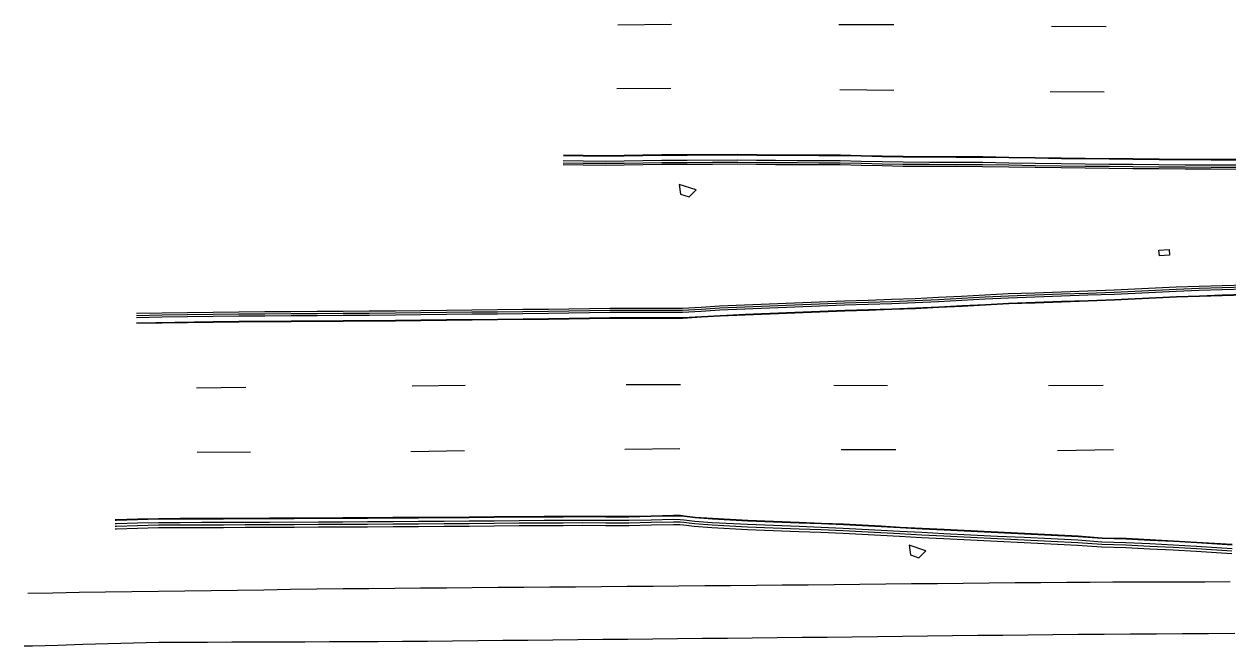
# Model space of a CAD drawing. Header units: feet. Extents: x 3174203 to 3175581, y 1715832 to 1717426.
# Drawn here: x 3174208.5 to 3174432.4, y 1716214 to 1716329.6 of the extents above; entities that cross this region are included whole.
import ezdxf

# ---------------------------------------------------------------- set-up
doc = ezdxf.new("R2010")
doc.units = ezdxf.units.FT
doc.header["$MEASUREMENT"] = 0
for name, color, linetype, lineweight in [('BACK_OF_CURB', 5, 'Continuous', 30), ('BOTTOM_OF_CURB', 3, 'Continuous', 30), ('DRAINAGE_PIT', 1, 'Continuous', 30), ('FOOT_PATH', 2, 'Continuous', 30), ('GUTTER', 30, 'Continuous', 30), ('PAINT_STRIPE', 4, 'Continuous', 30), ('SIGN_BOARD', 2, 'Continuous', 30), ('TOP_OF_CURB', 1, 'Continuous', 30)]:
    doc.layers.add(name, color=color, linetype=linetype, lineweight=lineweight)
doc.layers.add('PAVED_ROAD', color=140, linetype='Continuous', lineweight=30, true_color=0x38a9ff)

# ---------------------------------------------------------------- blocks, each defined once
blk = doc.blocks.new('SYM207')
at = {"layer": 'SIGN_BOARD', "ltscale": 2.809322}
blk.add_3dface([(-1.322683, 1.213682), (-1.067804, -0.602562), (0.487143, -1.125157), (1.787212, 0.168493)], dxfattribs=at)
blk = doc.blocks.new('SYM008')
at = {"layer": 'SIGN_BOARD', "ltscale": 2.809322, "xscale": 0.5, "yscale": 0.5, "zscale": 0.5}
blk.add_blockref('SYM207', (0, 0), dxfattribs=at)

msp = doc.modelspace()

# ---------------------------------------------------------------- linework, layer by layer
at = {"layer": 'BACK_OF_CURB'}
for points in [[(3174308.695458, 1716303.429665, 5248.647611), (3174312.430698, 1716303.381997, 5248.766426), (3174316.528398, 1716303.329704, 5248.897482), (3174320.046973, 1716303.380773, 5249.012164), (3174323.555234, 1716303.431693, 5249.122483), (3174327.059679, 1716303.482557, 5249.231925), (3174331.763648, 1716303.503343, 5249.373164), (3174336.471434, 1716303.524145, 5249.509791), (3174341.17352, 1716303.544923, 5249.642429), (3174344.663976, 1716303.507725, 5249.744), (3174348.162761, 1716303.470439, 5249.847586), (3174352.182633, 1716303.455526, 5249.966519), (3174356.199878, 1716303.440622, 5250.087762), (3174360.210125, 1716303.425745, 5250.21264), (3174364.088474, 1716303.339585, 5250.334121), (3174367.973817, 1716303.25327, 5250.459605), (3174371.865893, 1716303.166805, 5250.588937), (3174376.806353, 1716303.145041, 5250.750587), (3174381.740078, 1716303.123307, 5250.908027), (3174386.669712, 1716303.101591, 5251.064594), (3174391.539448, 1716303.027447, 5251.215098), (3174396.413275, 1716302.953241, 5251.361238), (3174401.288703, 1716302.879011, 5251.505), (3174405.72622, 1716302.830247, 5251.638203), (3174410.162134, 1716302.7815, 5251.776238), (3174414.599485, 1716302.732738, 5251.918199), (3174419.446738, 1716302.697876, 5252.070011), (3174424.292555, 1716302.663024, 5252.217739), (3174429.139299, 1716302.628165, 5252.362973), (3174433.955008, 1716302.60534, 5252.511507)], [(3174435.442436, 1716281.037645, 5249.166618), (3174431.165186, 1716280.898908, 5249.081841), (3174426.895933, 1716280.760431, 5248.999274), (3174422.620421, 1716280.621751, 5248.92105), (3174418.785928, 1716280.434222, 5248.854293), (3174414.95769, 1716280.246999, 5248.78595), (3174411.134862, 1716280.06004, 5248.713058), (3174406.215162, 1716279.889538, 5248.614708), (3174401.290049, 1716279.718848, 5248.515443), (3174396.364936, 1716279.548158, 5248.411784), (3174391.433118, 1716279.377236, 5248.306886), (3174387.099283, 1716279.150541, 5248.218283), (3174382.772148, 1716278.924196, 5248.133601), (3174378.445013, 1716278.697852, 5248.049611), (3174374.125237, 1716278.471892, 5247.969589), (3174369.756586, 1716278.328069, 5247.892703), (3174365.38057, 1716278.184003, 5247.818635), (3174361.001766, 1716278.039846, 5247.740685), (3174356.35854, 1716277.852929, 5247.657264), (3174351.718101, 1716277.666125, 5247.569812), (3174347.077662, 1716277.479321, 5247.483324), (3174342.437223, 1716277.292517, 5247.401516), (3174337.789137, 1716277.105405, 5247.323981), (3174334.327238, 1716276.896297, 5247.270028), (3174330.895918, 1716276.689035, 5247.217253), (3174326.408809, 1716276.689035, 5247.153239), (3174321.898719, 1716276.689035, 5247.084972), (3174317.383132, 1716276.689035, 5247.012523), (3174313.57632, 1716276.634077, 5246.950755), (3174309.775006, 1716276.579199, 5246.885033), (3174305.974847, 1716276.524337, 5246.815647), (3174301.233728, 1716276.470287, 5246.724505), (3174296.491453, 1716276.416224, 5246.631), (3174291.749179, 1716276.36216, 5246.537906), (3174287.006904, 1716276.308097, 5246.449484), (3174282.264629, 1716276.254033, 5246.366), (3174277.524158, 1716276.19999, 5246.284436), (3174272.67479, 1716276.167673, 5246.200053), (3174267.82362, 1716276.135344, 5246.113), (3174262.972449, 1716276.103014, 5246.027354), (3174258.121278, 1716276.070685, 5245.944894), (3174253.270107, 1716276.038355, 5245.86585), (3174248.415993, 1716276.006006, 5245.787388), (3174243.656926, 1716275.937502, 5245.713), (3174238.900801, 1716275.869039, 5245.636), (3174229.388553, 1716275.732115, 5245.484)], [(3174432.983172, 1716231.07806, 5248.230451), (3174426.379515, 1716231.499225, 5248.123662), (3174422.056845, 1716231.728911, 5248.052764), (3174417.730328, 1716231.958801, 5247.977197), (3174413.277335, 1716232.184145, 5247.896884), (3174408.796756, 1716232.293543, 5247.816145), (3174404.319931, 1716232.637414, 5247.733506), (3174399.351702, 1716232.881044, 5247.641254), (3174394.370305, 1716233.125319, 5247.54525), (3174389.388909, 1716233.369594, 5247.449909), (3174384.407513, 1716233.613869, 5247.356171), (3174379.424458, 1716233.858226, 5247.261883), (3174375.335878, 1716234.073015, 5247.181945), (3174371.248191, 1716234.287756, 5247.098244), (3174367.732645, 1716234.478126, 5247.023438), (3174364.217866, 1716234.668454, 5246.951158), (3174360.70967, 1716234.858426, 5246.879594), (3174356.623751, 1716235.023029, 5246.799965), (3174352.531821, 1716235.187874, 5246.718153), (3174347.740661, 1716235.375075, 5246.621448), (3174342.942916, 1716235.562533, 5246.521129), (3174336.352195, 1716235.903366, 5246.379766), (3174333.084084, 1716236.144434, 5246.307656), (3174331.073592, 1716236.399604, 5246.259653), (3174330.414837, 1716236.468253, 5246.245611), (3174329.235592, 1716236.477117, 5246.22134), (3174325.104551, 1716236.386144, 5246.146865), (3174320.947717, 1716236.294602, 5246.067961), (3174316.61584, 1716236.30581, 5245.987463), (3174312.298571, 1716236.31698, 5245.907246), (3174308.737911, 1716236.304649, 5245.844746), (3174305.176564, 1716236.292314, 5245.782922), (3174300.535063, 1716236.254841, 5245.707258), (3174295.891365, 1716236.21735, 5245.629054), (3174291.247667, 1716236.179858, 5245.550042), (3174286.603006, 1716236.142359, 5245.466566), (3174281.844289, 1716236.113556, 5245.3766), (3174277.086536, 1716236.084758, 5245.283), (3174272.328256, 1716236.055957, 5245.189), (3174267.781467, 1716236.03346, 5245.097871), (3174263.235206, 1716236.010965, 5245.009294), (3174258.688944, 1716235.988471, 5244.921507), (3174254.142682, 1716235.965976, 5244.837987), (3174249.595413, 1716235.943476, 5244.75822), (3174245.568238, 1716235.932063, 5244.686127), (3174241.542071, 1716235.920653, 5244.610798), (3174237.515903, 1716235.909242, 5244.530905), (3174233.50137, 1716235.897865, 5244.455942), (3174229.605879, 1716235.791685, 5244.385336), (3174225.698757, 1716235.685188, 5244.318875), (3174225.420665, 1716235.677608, 5244.314445)]]:
    msp.add_polyline3d(points, dxfattribs=at)
at = {"layer": 'BOTTOM_OF_CURB'}
for points in [[(3174308.721968, 1716304.185725, 5248.208148), (3174312.44035, 1716304.138272, 5248.3295), (3174316.527735, 1716304.08611, 5248.463689), (3174320.035996, 1716304.13703, 5248.5765), (3174323.544258, 1716304.18795, 5248.686937), (3174327.052519, 1716304.23887, 5248.792937), (3174331.760306, 1716304.259672, 5248.93), (3174341.175879, 1716304.301277, 5249.2), (3174344.672036, 1716304.264019, 5249.3), (3174348.168194, 1716304.226761, 5249.400838), (3174352.185439, 1716304.211857, 5249.520177), (3174356.202683, 1716304.196954, 5249.64013), (3174360.219928, 1716304.182051, 5249.763422), (3174364.105272, 1716304.095735, 5249.88575), (3174367.990616, 1716304.00942, 5250.011489), (3174371.875959, 1716303.923105, 5250.133833), (3174376.809685, 1716303.901371, 5250.285789), (3174381.74341, 1716303.879637, 5250.437153), (3174386.677136, 1716303.857903, 5250.589765), (3174391.550962, 1716303.783696, 5250.7445), (3174396.424789, 1716303.70949, 5250.90225), (3174401.298616, 1716303.635284, 5251.059962), (3174405.734531, 1716303.586538, 5251.1995), (3174410.170445, 1716303.537791, 5251.342688), (3174414.60636, 1716303.489045, 5251.482536), (3174419.452177, 1716303.454193, 5251.631211), (3174424.297994, 1716303.419341, 5251.775824), (3174429.143812, 1716303.384489, 5251.919693), (3174433.958593, 1716303.361668, 5252.059082)], [(3174435.459131, 1716280.276168, 5248.681), (3174431.189877, 1716280.137691, 5248.592), (3174426.920623, 1716279.999214, 5248.552), (3174422.65137, 1716279.860737, 5248.489), (3174418.823131, 1716279.673514, 5248.419521), (3174414.994893, 1716279.48629, 5248.348093), (3174411.166655, 1716279.299067, 5248.276515), (3174406.241542, 1716279.128377, 5248.182946), (3174401.316429, 1716278.957687, 5248.088843), (3174396.391316, 1716278.786997, 5247.991707), (3174391.466203, 1716278.616307, 5247.891194), (3174387.139068, 1716278.389963, 5247.805807), (3174382.811933, 1716278.163618, 5247.723), (3174378.484798, 1716277.937274, 5247.644927), (3174374.157662, 1716277.710929, 5247.56739), (3174369.781646, 1716277.566863, 5247.492094), (3174365.40563, 1716277.422798, 5247.420102), (3174361.029614, 1716277.278732, 5247.34969), (3174356.389175, 1716277.091928, 5247.270764), (3174351.748736, 1716276.905124, 5247.187543), (3174347.108296, 1716276.718319, 5247.10011), (3174342.467857, 1716276.531515, 5247.010498), (3174337.827418, 1716276.344711, 5246.921582), (3174334.373158, 1716276.136064, 5246.856468), (3174330.918899, 1716275.927417, 5246.796154), (3174326.408809, 1716275.927417, 5246.723), (3174321.898719, 1716275.927417, 5246.647034), (3174317.388629, 1716275.927417, 5246.567939), (3174313.587315, 1716275.872539, 5246.498125), (3174309.786, 1716275.81766, 5246.42675), (3174305.984685, 1716275.762782, 5246.355119), (3174301.24241, 1716275.708719, 5246.266218), (3174296.500135, 1716275.654655, 5246.180862), (3174291.757861, 1716275.600592, 5246.096151), (3174287.015586, 1716275.546528, 5246.015), (3174282.273311, 1716275.492465, 5245.9372), (3174277.531037, 1716275.438401, 5245.858771), (3174272.679866, 1716275.406072, 5245.775), (3174267.828695, 1716275.373743, 5245.686406), (3174262.977524, 1716275.341413, 5245.601125), (3174258.126354, 1716275.309084, 5245.514193), (3174253.275183, 1716275.276754, 5245.423076), (3174248.424012, 1716275.244425, 5245.331199), (3174243.667888, 1716275.175963, 5245.237), (3174238.911763, 1716275.1075, 5245.138), (3174234.155639, 1716275.039038, 5245.038), (3174229.399515, 1716274.970576, 5244.939)], [(3174433.028149, 1716232.030137, 5247.733182), (3174426.435129, 1716232.450624, 5247.647447), (3174422.107412, 1716232.680578, 5247.594), (3174417.779695, 1716232.910532, 5247.558), (3174413.313055, 1716233.136566, 5247.447), (3174408.844913, 1716233.245661, 5247.356226), (3174404.379775, 1716233.588634, 5247.267568), (3174399.398379, 1716233.832909, 5247.173148), (3174394.416983, 1716234.077185, 5247.075398), (3174389.435587, 1716234.32146, 5246.981565), (3174384.45419, 1716234.565735, 5246.888465), (3174379.472794, 1716234.81001, 5246.799533), (3174375.385875, 1716235.024711, 5246.730328), (3174371.298955, 1716235.239413, 5246.659156), (3174367.784176, 1716235.429741, 5246.593861), (3174364.269397, 1716235.620069, 5246.525732), (3174360.754618, 1716235.810397, 5246.461768), (3174356.662112, 1716235.975266, 5246.391194), (3174352.569606, 1716236.140134, 5246.323), (3174347.777868, 1716236.327357, 5246.202935), (3174342.986131, 1716236.514581, 5246.024), (3174336.411865, 1716236.854563, 5245.924), (3174333.179199, 1716237.093017, 5245.894066), (3174331.182991, 1716237.346374, 5245.87408), (3174330.467931, 1716237.42089, 5245.862382), (3174329.228681, 1716237.430205, 5245.840649), (3174325.083569, 1716237.338922, 5245.757328), (3174320.938458, 1716237.247639, 5245.677787), (3174316.618306, 1716237.258816, 5245.59925), (3174312.298154, 1716237.269994, 5245.525237), (3174308.73461, 1716237.257652, 5245.46125), (3174305.171067, 1716237.24531, 5245.399561), (3174300.527369, 1716237.207819, 5245.323171), (3174295.883671, 1716237.170328, 5245.24184), (3174291.239973, 1716237.132837, 5245.16), (3174286.596275, 1716237.095345, 5245.078732), (3174281.838521, 1716237.066548, 5244.99187), (3174277.080767, 1716237.03775, 5244.90225), (3174272.323014, 1716237.008953, 5244.812267), (3174267.776752, 1716236.986458, 5244.72875), (3174263.23049, 1716236.963963, 5244.647), (3174254.137967, 1716236.918974, 5244.482), (3174249.591705, 1716236.896479, 5244.398), (3174245.565537, 1716236.885068, 5244.31975), (3174241.53937, 1716236.873658, 5244.24175), (3174237.513202, 1716236.862248, 5244.16675), (3174233.487035, 1716236.850837, 5244.096474), (3174229.579913, 1716236.74434, 5244.03025), (3174225.672791, 1716236.637844, 5243.961849), (3174225.420665, 1716236.630971, 5243.957396)]]:
    msp.add_polyline3d(points, dxfattribs=at)
at = {"layer": 'DRAINAGE_PIT'}
msp.add_3dface([(3174419.524778, 1716286.447421, 5250.130236), (3174419.452648, 1716287.544253, 5250.19), (3174421.357132, 1716287.669496, 5250.252), (3174421.429262, 1716286.572665, 5250.028)], dxfattribs=at)
at = {"layer": 'FOOT_PATH'}
for points in [[(3174209.194935, 1716223.783322, 5244.290752), (3174213.851473, 1716223.849282, 5244.366005), (3174218.756935, 1716223.918769, 5244.448889), (3174223.662396, 1716223.988255, 5244.536287), (3174228.567858, 1716224.057742, 5244.625143), (3174233.473319, 1716224.127229, 5244.712658), (3174238.378781, 1716224.196715, 5244.799415), (3174243.284242, 1716224.266202, 5244.882016), (3174248.189704, 1716224.335688, 5244.965587), (3174253.095165, 1716224.405175, 5245.052641), (3174258.000627, 1716224.474662, 5245.142969), (3174262.906088, 1716224.544148, 5245.233887), (3174267.81155, 1716224.613635, 5245.32486), (3174272.613135, 1716224.652721, 5245.412945), (3174277.414719, 1716224.691807, 5245.500402), (3174282.216304, 1716224.730893, 5245.584471), (3174287.017889, 1716224.76998, 5245.665438), (3174291.819474, 1716224.809066, 5245.745547), (3174296.621059, 1716224.848152, 5245.82825), (3174301.422643, 1716224.887238, 5245.909), (3174306.224228, 1716224.926324, 5245.984984), (3174311.025813, 1716224.965411, 5246.064674), (3174315.827398, 1716225.004497, 5246.148179), (3174320.628983, 1716225.043583, 5246.23562), (3174325.430567, 1716225.082669, 5246.326903), (3174330.232152, 1716225.121755, 5246.418878), (3174335.033737, 1716225.160842, 5246.510937), (3174339.835322, 1716225.199928, 5246.602444), (3174344.636906, 1716225.239014, 5246.690962), (3174349.442729, 1716225.286993, 5246.778113), (3174354.248552, 1716225.334972, 5246.86875), (3174359.054374, 1716225.382951, 5246.96375), (3174363.860197, 1716225.430929, 5247.057063), (3174368.666019, 1716225.478908, 5247.1465), (3174373.471842, 1716225.526887, 5247.235688), (3174378.277664, 1716225.574866, 5247.32725), (3174383.083487, 1716225.622845, 5247.420203), (3174387.889309, 1716225.670824, 5247.514347), (3174392.695132, 1716225.718802, 5247.604789), (3174397.500954, 1716225.766781, 5247.69154), (3174402.306777, 1716225.81476, 5247.774632), (3174406.585464, 1716225.826962, 5247.845288), (3174410.864151, 1716225.839163, 5247.916492), (3174415.142838, 1716225.851365, 5247.99075), (3174419.421525, 1716225.863566, 5248.063), (3174423.700212, 1716225.875768, 5248.133429), (3174427.978899, 1716225.887969, 5248.206811), (3174432.699819, 1716225.952227, 5248.290703)], [(3174208.512836, 1716213.954355, 5244.270386), (3174210.057086, 1716213.996127, 5244.322), (3174214.754422, 1716214.123188, 5244.438), (3174219.451758, 1716214.250249, 5244.502), (3174224.149094, 1716214.37731, 5244.614609), (3174228.84643, 1716214.504371, 5244.729), (3174233.543766, 1716214.631433, 5244.84), (3174238.072915, 1716214.649797, 5244.891), (3174242.602063, 1716214.668161, 5244.959059), (3174247.131212, 1716214.686526, 5245.030566), (3174251.660361, 1716214.70489, 5245.107052), (3174256.18951, 1716214.723254, 5245.1865), (3174260.718658, 1716214.741618, 5245.2655), (3174265.247807, 1716214.759983, 5245.34375), (3174269.776956, 1716214.778347, 5245.425), (3174274.306105, 1716214.796711, 5245.509376), (3174278.835253, 1716214.815076, 5245.5975), (3174283.496018, 1716214.860455, 5245.687896), (3174288.156782, 1716214.905834, 5245.777726), (3174292.817546, 1716214.951213, 5245.864456), (3174297.47831, 1716214.996592, 5245.948125), (3174302.139075, 1716215.041971, 5246.033), (3174306.799839, 1716215.08735, 5246.11747), (3174311.460603, 1716215.132729, 5246.197766), (3174316.088371, 1716215.179053, 5246.281083), (3174320.716139, 1716215.225377, 5246.36725), (3174325.343907, 1716215.271702, 5246.458), (3174329.971675, 1716215.318026, 5246.550375), (3174334.599443, 1716215.364351, 5246.63825), (3174339.22721, 1716215.410675, 5246.722), (3174343.854978, 1716215.456999, 5246.805938), (3174348.482746, 1716215.503324, 5246.894634), (3174353.110514, 1716215.549648, 5246.9861), (3174357.774629, 1716215.603085, 5247.078819), (3174362.438744, 1716215.656521, 5247.167788), (3174367.102858, 1716215.709957, 5247.25313), (3174371.766973, 1716215.763394, 5247.337813), (3174376.431088, 1716215.81683, 5247.41875), (3174381.095203, 1716215.870266, 5247.501603), (3174385.759317, 1716215.923703, 5247.587904), (3174390.423432, 1716215.977139, 5247.674814), (3174395.087547, 1716216.030575, 5247.761897), (3174399.751662, 1716216.084012, 5247.845575), (3174404.415776, 1716216.137448, 5247.928614), (3174409.269322, 1716216.164392, 5248.01125), (3174414.122867, 1716216.191336, 5248.090219), (3174418.976412, 1716216.218279, 5248.173625), (3174423.829958, 1716216.245223, 5248.255259), (3174428.683503, 1716216.272167, 5248.336258), (3174433.537048, 1716216.299111, 5248.413778)]]:
    msp.add_polyline3d(points, dxfattribs=at)
at = {"layer": 'GUTTER'}
for points in [[(3174308.755283, 1716305.135842, 5248.10616), (3174312.439507, 1716305.088825, 5248.199), (3174316.526902, 1716305.036663, 5248.346), (3174320.032442, 1716305.087543, 5248.457962), (3174323.537982, 1716305.138424, 5248.567356), (3174327.043522, 1716305.189304, 5248.674615), (3174331.755296, 1716305.210124, 5248.819), (3174336.467069, 1716305.230944, 5248.962), (3174341.178843, 1716305.251764, 5249.103239), (3174344.676932, 1716305.214485, 5249.2105), (3174348.175021, 1716305.177207, 5249.317), (3174352.194096, 1716305.162296, 5249.4365), (3174356.213172, 1716305.147386, 5249.561), (3174360.232247, 1716305.132476, 5249.685), (3174364.117701, 1716305.046158, 5249.80725), (3174368.003155, 1716304.959841, 5249.926), (3174371.888609, 1716304.873523, 5250.048415), (3174376.821227, 1716304.851794, 5250.2035), (3174381.753846, 1716304.830065, 5250.35575), (3174386.686464, 1716304.808336, 5250.50858), (3174391.561334, 1716304.734113, 5250.656813), (3174396.436203, 1716304.659891, 5250.80075), (3174401.311073, 1716304.585669, 5250.949088), (3174405.745715, 1716304.536937, 5251.084605), (3174410.180358, 1716304.488204, 5251.223466), (3174414.615, 1716304.439472, 5251.365686), (3174419.459827, 1716304.404627, 5251.521), (3174424.304655, 1716304.369782, 5251.672), (3174429.149482, 1716304.334937, 5251.820718), (3174433.965948, 1716304.312108, 5251.97)], [(3174435.48101, 1716279.278252, 5248.607), (3174431.217982, 1716279.139977, 5248.518), (3174426.954955, 1716279.001702, 5248.454028), (3174422.691928, 1716278.863427, 5248.383584), (3174418.864059, 1716278.676222, 5248.31908), (3174415.036189, 1716278.489017, 5248.248023), (3174411.20832, 1716278.301811, 5248.175533), (3174406.28363, 1716278.131136, 5248.078241), (3174401.35894, 1716277.960461, 5247.9815), (3174396.43425, 1716277.789786, 5247.884175), (3174391.50956, 1716277.61911, 5247.7823), (3174387.182209, 1716277.392754, 5247.691347), (3174382.854858, 1716277.166399, 5247.605253), (3174378.527507, 1716276.940043, 5247.52375), (3174374.200156, 1716276.713687, 5247.444577), (3174369.82214, 1716276.569555, 5247.367568), (3174365.444124, 1716276.425424, 5247.291104), (3174361.066109, 1716276.281292, 5247.21761), (3174356.428404, 1716276.094598, 5247.14275), (3174351.790699, 1716275.907904, 5247.068072), (3174347.152995, 1716275.72121, 5246.990372), (3174342.51529, 1716275.534516, 5246.909336), (3174337.877586, 1716275.347822, 5246.827422), (3174334.413301, 1716275.138569, 5246.765), (3174330.949015, 1716274.929317, 5246.6984), (3174326.431288, 1716274.929317, 5246.608), (3174321.913561, 1716274.929317, 5246.521473), (3174317.395834, 1716274.929317, 5246.437893), (3174313.596415, 1716274.874466, 5246.3705), (3174309.796996, 1716274.819615, 5246.303875), (3174305.997578, 1716274.764764, 5246.241727), (3174301.254657, 1716274.710693, 5246.167562), (3174296.511736, 1716274.656622, 5246.089016), (3174291.768815, 1716274.602551, 5246.007), (3174287.025894, 1716274.54848, 5245.9235), (3174282.282972, 1716274.49441, 5245.83925), (3174277.540051, 1716274.440339, 5245.758), (3174272.68913, 1716274.408011, 5245.67525), (3174267.838208, 1716274.375683, 5245.589), (3174262.987286, 1716274.343356, 5245.50175), (3174258.136364, 1716274.311028, 5245.412), (3174253.285443, 1716274.2787, 5245.322), (3174248.434521, 1716274.246372, 5245.231553), (3174243.679361, 1716274.177924, 5245.144), (3174229.41388, 1716273.972579, 5244.877)], [(3174433.059183, 1716232.687066, 5247.639), (3174426.473502, 1716233.107085, 5247.574576), (3174422.14363, 1716233.337154, 5247.534), (3174417.813757, 1716233.567222, 5247.492), (3174413.337701, 1716233.793733, 5247.382), (3174408.878142, 1716233.902618, 5247.293238), (3174404.421066, 1716234.244972, 5247.207316), (3174399.438082, 1716234.489325, 5247.114), (3174394.455099, 1716234.733678, 5247.0165), (3174389.472115, 1716234.978031, 5246.920724), (3174384.489131, 1716235.222384, 5246.829133), (3174379.506147, 1716235.466737, 5246.741283), (3174375.420064, 1716235.681395, 5246.672902), (3174371.333982, 1716235.896052, 5246.601341), (3174367.817865, 1716236.086453, 5246.537), (3174364.301749, 1716236.276853, 5246.470375), (3174360.785632, 1716236.467254, 5246.4049), (3174356.690655, 1716236.632222, 5246.324957), (3174352.595677, 1716236.797189, 5246.243713), (3174347.805813, 1716236.98434, 5246.144), (3174343.015949, 1716237.17149, 5246.038), (3174336.453037, 1716237.510885, 5245.953), (3174333.244829, 1716237.747535, 5245.928433), (3174331.258476, 1716237.999641, 5245.911796), (3174330.504566, 1716238.078206, 5245.903291), (3174329.223912, 1716238.087832, 5245.88236), (3174325.077991, 1716237.996531, 5245.804), (3174320.932069, 1716237.90523, 5245.721), (3174316.614967, 1716237.9164, 5245.6375), (3174312.297866, 1716237.927569, 5245.558706), (3174308.73257, 1716237.915221, 5245.498089), (3174305.167274, 1716237.902874, 5245.440549), (3174300.523363, 1716237.865381, 5245.360056), (3174295.879452, 1716237.827888, 5245.279), (3174291.235541, 1716237.790395, 5245.19325), (3174286.59163, 1716237.752902, 5245.111248), (3174281.834219, 1716237.724106, 5245.025), (3174277.076808, 1716237.695311, 5244.9425), (3174272.319397, 1716237.666515, 5244.856854), (3174267.773347, 1716237.644021, 5244.77175), (3174263.227297, 1716237.621528, 5244.68775), (3174258.681247, 1716237.599034, 5244.608), (3174254.135196, 1716237.57654, 5244.52575), (3174249.589146, 1716237.554047, 5244.444), (3174245.561145, 1716237.542631, 5244.37125), (3174241.533145, 1716237.531215, 5244.297937), (3174237.505144, 1716237.5198, 5244.222), (3174233.477143, 1716237.508384, 5244.143), (3174229.568217, 1716237.401838, 5244.06725), (3174225.659291, 1716237.295292, 5243.9895), (3174225.420665, 1716237.288788, 5243.984579)]]:
    msp.add_polyline3d(points, dxfattribs=at)
at = {"layer": 'PAINT_STRIPE', "extrusion": (-0.0311996204435409, -0.0003707167817262, 0.9995131045930548), "elevation": -94428.415847, "flags": 128}
msp.add_lwpolyline([(-1678493.399993, 3193095.310079), (-1678493.399993, 3193105.309495)], dxfattribs=at)
at = {"layer": 'PAINT_STRIPE', "extrusion": (-0.0307755491761911, 3.96750537045e-05, 0.9995263198129372), "elevation": -92377.829157, "flags": 128}
msp.add_lwpolyline([(-1720420.376293, 3170803.64548), (-1720420.376293, 3170813.848377)], dxfattribs=at)
at = {"layer": 'PAINT_STRIPE', "extrusion": (-0.0303993728058762, 0.0002553909196263, 0.999537799639657), "elevation": -90813.423331, "flags": 128}
msp.add_lwpolyline([(-1742936.396323, 3158567.859761), (-1742936.396323, 3158578.024086)], dxfattribs=at)
at = {"layer": 'PAINT_STRIPE', "extrusion": (-0.0323868452331085, -0.0001533829034073, 0.9994753967604862), "elevation": -97823.993165, "flags": 128}
msp.add_lwpolyline([(-1701265.030311, 3180911.858316), (-1701265.030311, 3180921.893142)], dxfattribs=at)
at = {"layer": 'PAINT_STRIPE', "extrusion": (-0.0308672351366874, 0.0004943319621859, 0.9995233711279228), "elevation": -91888.291504, "flags": 128}
msp.add_lwpolyline([(-1766927.526707, 3145132.560582), (-1766927.526707, 3145142.634698)], dxfattribs=at)
at = {"layer": 'PAINT_STRIPE', "extrusion": (-0.0297115818663527, 0.0002280008572161, 0.9995584874926569), "elevation": -88676.754361, "flags": 128}
msp.add_lwpolyline([(-1740625.485957, 3159895.780608), (-1740625.485957, 3159905.843727)], dxfattribs=at)
at = {"layer": 'PAINT_STRIPE', "extrusion": (-0.0195340668465166, -0.0002658951139797, 0.999809156555502), "elevation": -57218.358007, "flags": 128}
msp.add_lwpolyline([(-1672899.626168, 3196798.182631), (-1672899.626168, 3196807.345261)], dxfattribs=at)
at = {"layer": 'PAINT_STRIPE', "extrusion": (-0.0187209818250373, -0.0002747106543773, 0.9998247093233708), "elevation": -54652.503437, "flags": 128}
msp.add_lwpolyline([(-1669503.321292, 3198658.020819), (-1669503.321292, 3198667.848306)], dxfattribs=at)
at = {"layer": 'PAINT_STRIPE', "extrusion": (-0.0193520172844921, -5.7509642326e-06, 0.999812732162352), "elevation": -56194.110844, "flags": 128}
msp.add_lwpolyline([(-1715319.154269, 3174337.273428), (-1715319.154269, 3174347.401571)], dxfattribs=at)
at = {"layer": 'PAINT_STRIPE', "extrusion": (-0.0145888770197127, 4.7610178436e-05, 0.9998935755372041), "elevation": -40982.271114, "flags": 128}
msp.add_lwpolyline([(3174097.734817, 1716264.364179), (3174107.742334, 1716264.331523)], dxfattribs=at)
at = {"layer": 'PAINT_STRIPE', "extrusion": (-0.0177182440531751, -0.0001087522124044, 0.9998430136779617), "elevation": -51184.679454, "flags": 128}
msp.add_lwpolyline([(-1696746.355007, 3184466.088946), (-1696746.355007, 3184476.247775)], dxfattribs=at)
at = {"layer": 'PAINT_STRIPE', "extrusion": (-0.0171553885891495, -7.19643160446e-05, 0.999852832902669), "elevation": -49335.026743, "flags": 128}
msp.add_lwpolyline([(-1702919.522955, 3181033.867237), (-1702919.522955, 3181043.776573)], dxfattribs=at)
at = {"layer": 'PAINT_STRIPE', "extrusion": (-0.0188086343668723, -0.0003129732364287, 0.9998230530053838), "elevation": -54996.658791, "flags": 128}
msp.add_lwpolyline([(-1663200.256716, 3201927.271647), (-1663200.256716, 3201937.265673)], dxfattribs=at)
at = {"layer": 'PAINT_STRIPE', "extrusion": (-0.0180248333608935, -0.0001825237321314, 0.9998375228342851), "elevation": -52284.68861, "flags": 128}
msp.add_lwpolyline([(-1684020.298094, 3191111.697646), (-1684020.298094, 3191121.960738)], dxfattribs=at)
at = {"layer": 'PAINT_STRIPE', "extrusion": (-0.0157334161121598, 1.49289405527e-05, 0.9998762220367922), "elevation": -44671.857419, "flags": 128}
msp.add_lwpolyline([(-1719261.746937, 3172420.293335), (-1719261.746937, 3172430.462768)], dxfattribs=at)
at = {"layer": 'PAINT_STRIPE', "extrusion": (-0.0174095069378232, -0.0003232873506499, 0.9998483907840583), "elevation": -50573.027797, "flags": 128}
msp.add_lwpolyline([(-1657017.308469, 3205323.344884), (-1657017.308469, 3205333.739711)], dxfattribs=at)
at = {"layer": 'PAVED_ROAD'}
for points in [[(3174308.758788, 1716305.235805, 5248.08754), (3174312.440783, 1716305.188817, 5248.192), (3174316.526815, 1716305.136672, 5248.332833), (3174320.030991, 1716305.187533, 5248.447844), (3174323.536531, 1716305.238413, 5248.561668), (3174327.042576, 1716305.289301, 5248.671756), (3174331.754854, 1716305.310123, 5248.815504), (3174336.466628, 1716305.330943, 5248.956994), (3174341.179155, 1716305.351767, 5249.1), (3174344.677998, 1716305.31448, 5249.207888), (3174348.175739, 1716305.277205, 5249.313), (3174352.194467, 1716305.262296, 5249.432997), (3174356.213543, 1716305.247386, 5249.557), (3174360.233543, 1716305.232472, 5249.684066), (3174364.119922, 1716305.146134, 5249.808007), (3174368.005376, 1716305.059816, 5249.928), (3174371.88994, 1716304.973518, 5250.048032), (3174376.821668, 1716304.951793, 5250.201743), (3174381.754286, 1716304.930064, 5250.353996), (3174386.687446, 1716304.908332, 5250.504907), (3174391.562856, 1716304.834102, 5250.653507), (3174396.437726, 1716304.75988, 5250.799002), (3174401.312383, 1716304.685661, 5250.946566), (3174405.746814, 1716304.636931, 5251.08142), (3174410.181456, 1716304.588198, 5251.219838), (3174414.615909, 1716304.539468, 5251.361789), (3174419.460547, 1716304.504624, 5251.517539), (3174424.305374, 1716304.469779, 5251.669), (3174429.150078, 1716304.434935, 5251.817), (3174433.966422, 1716304.412107, 5251.966)], [(3174435.483202, 1716279.178271, 5248.6), (3174431.221224, 1716279.04003, 5248.512), (3174426.958197, 1716278.901755, 5248.449159), (3174422.695992, 1716278.763506, 5248.379477), (3174418.868943, 1716278.576341, 5248.315574), (3174415.041074, 1716278.389136, 5248.24481), (3174411.212494, 1716278.201896, 5248.172594), (3174406.287093, 1716278.031196, 5248.074495), (3174401.362404, 1716277.860521, 5247.977), (3174396.437714, 1716277.689846, 5247.880441), (3174391.513904, 1716277.519201, 5247.779864), (3174387.187433, 1716277.292891, 5247.692367), (3174382.860082, 1716277.066535, 5247.605435), (3174378.532731, 1716276.840179, 5247.521754), (3174374.204413, 1716276.613773, 5247.442207), (3174369.82543, 1716276.469609, 5247.365166), (3174365.447415, 1716276.325478, 5247.288743), (3174361.069765, 1716276.181358, 5247.215583), (3174356.432426, 1716275.994679, 5247.141252), (3174351.794722, 1716275.807985, 5247.066241), (3174347.157017, 1716275.621291, 5246.987635), (3174342.519312, 1716275.434597, 5246.908362), (3174337.882612, 1716275.247943, 5246.827235), (3174334.41933, 1716275.038751, 5246.763578), (3174330.952033, 1716274.829317, 5246.695), (3174326.431288, 1716274.829317, 5246.604735), (3174321.913561, 1716274.829317, 5246.518), (3174317.396556, 1716274.829317, 5246.435263), (3174313.597859, 1716274.774476, 5246.368255), (3174309.79844, 1716274.719625, 5246.304288), (3174305.99887, 1716274.664772, 5246.240886), (3174301.255797, 1716274.610699, 5246.165453), (3174296.512876, 1716274.556629, 5246.086797), (3174291.769955, 1716274.502558, 5246.004812), (3174287.027033, 1716274.448487, 5245.919), (3174282.284112, 1716274.394416, 5245.836251), (3174277.540955, 1716274.340343, 5245.755), (3174272.689796, 1716274.308013, 5245.672499), (3174267.838874, 1716274.275686, 5245.58575), (3174258.137031, 1716274.21103, 5245.40425), (3174253.286109, 1716274.178702, 5245.31406), (3174248.435574, 1716274.146377, 5245.228), (3174243.6808, 1716274.077934, 5245.147), (3174234.17048, 1716273.941038, 5244.977), (3174229.41532, 1716273.872589, 5244.891)], [(3174433.063902, 1716232.786968, 5247.638), (3174426.479338, 1716233.206916, 5247.574448), (3174422.148936, 1716233.437013, 5247.53), (3174417.818937, 1716233.667088, 5247.501), (3174413.341449, 1716233.893671, 5247.377), (3174408.883195, 1716234.002524, 5247.291883), (3174404.427346, 1716234.344784, 5247.209032), (3174399.44298, 1716234.589205, 5247.111743), (3174394.459996, 1716234.833558, 5247.01275), (3174389.477012, 1716235.077911, 5246.917825), (3174384.494028, 1716235.322264, 5246.826614), (3174379.511219, 1716235.566609, 5246.738684), (3174375.42531, 1716235.781257, 5246.669467), (3174371.339308, 1716235.99591, 5246.596727), (3174367.823272, 1716236.186306, 5246.5325), (3174364.307156, 1716236.376707, 5246.47), (3174360.790349, 1716236.567145, 5246.407961), (3174356.69468, 1716236.732141, 5246.331538), (3174352.599642, 1716236.897111, 5246.251656), (3174347.809717, 1716237.084263, 5246.157), (3174343.020483, 1716237.271389, 5246.041), (3174336.459298, 1716237.610695, 5245.971), (3174333.254809, 1716237.84707, 5245.94244), (3174331.269955, 1716238.098986, 5245.92098), (3174330.510137, 1716238.178167, 5245.911884), (3174329.223187, 1716238.18784, 5245.890458), (3174325.075789, 1716238.096507, 5245.812159), (3174320.931097, 1716238.005233, 5245.730777), (3174316.615226, 1716238.016399, 5245.648452), (3174312.297822, 1716238.02757, 5245.570302), (3174308.732223, 1716238.015221, 5245.509339), (3174305.166697, 1716238.002872, 5245.452356), (3174300.522555, 1716237.965377, 5245.372713), (3174295.878645, 1716237.927884, 5245.2885), (3174291.234734, 1716237.890391, 5245.20275), (3174286.590924, 1716237.852899, 5245.120748), (3174281.833614, 1716237.824104, 5245.036), (3174277.076203, 1716237.795309, 5244.9525), (3174272.318847, 1716237.766514, 5244.86833), (3174267.772852, 1716237.74402, 5244.785), (3174263.226802, 1716237.721526, 5244.700125), (3174258.680752, 1716237.699033, 5244.618), (3174254.134702, 1716237.676539, 5244.537), (3174249.588757, 1716237.654046, 5244.452939), (3174245.560862, 1716237.642631, 5244.381), (3174241.532861, 1716237.631215, 5244.306), (3174237.50486, 1716237.619799, 5244.231506), (3174233.475639, 1716237.60838, 5244.154), (3174229.565492, 1716237.501801, 5244.077357), (3174225.656567, 1716237.395255, 5243.997524), (3174225.420665, 1716237.388825, 5243.992671)]]:
    msp.add_polyline3d(points, dxfattribs=at)
at = {"layer": 'TOP_OF_CURB'}
for points in [[(3174308.707392, 1716303.770004, 5248.511797), (3174312.435043, 1716303.722433, 5248.636), (3174316.528099, 1716303.670198, 5248.819), (3174320.042032, 1716303.721201, 5248.931565), (3174323.550293, 1716303.77212, 5249.039684), (3174327.056456, 1716303.82301, 5249.143989), (3174331.762143, 1716303.843803, 5249.278978), (3174336.46993, 1716303.864606, 5249.41), (3174341.174581, 1716303.885394, 5249.523), (3174344.667604, 1716303.848169, 5249.602), (3174348.165206, 1716303.810896, 5249.736), (3174352.183896, 1716303.795987, 5249.874945), (3174356.201141, 1716303.781084, 5250.010165), (3174360.214538, 1716303.766194, 5250.144218), (3174364.096035, 1716303.679965, 5250.270497), (3174367.981379, 1716303.593649, 5250.397472), (3174371.870425, 1716303.507252, 5250.523663), (3174376.807853, 1716303.485502, 5250.680309), (3174381.741578, 1716303.463768, 5250.833435), (3174386.673054, 1716303.442043, 5250.985869), (3174391.544631, 1716303.367871, 5251.13412), (3174396.418458, 1716303.293665, 5251.286092), (3174401.293165, 1716303.219446, 5251.43875), (3174405.729961, 1716303.170689, 5251.581007), (3174410.165876, 1716303.121943, 5251.726494), (3174414.60258, 1716303.073188, 5251.867415), (3174419.449186, 1716303.03833, 5252.017294), (3174424.295003, 1716303.003478, 5252.166377), (3174429.141331, 1716302.968622, 5252.311082), (3174433.956622, 1716302.945799, 5252.45)], [(3174435.450992, 1716280.647408, 5249.074108), (3174431.17784, 1716280.508804, 5248.997936), (3174426.908586, 1716280.370327, 5248.926296), (3174422.636281, 1716280.231751, 5248.850921), (3174418.804994, 1716280.044379, 5248.782636), (3174414.976756, 1716279.857156, 5248.710709), (3174411.151155, 1716279.670061, 5248.639336), (3174406.228681, 1716279.499463, 5248.549269), (3174401.303568, 1716279.328773, 5248.454805), (3174396.378455, 1716279.158083, 5248.359547), (3174391.450073, 1716278.98728, 5248.259851), (3174387.119672, 1716278.760765, 5248.170698), (3174382.792537, 1716278.53442, 5248.085387), (3174378.465402, 1716278.308075, 5248.004157), (3174374.141854, 1716278.081918, 5247.923741), (3174369.769429, 1716277.937971, 5247.846624), (3174365.393413, 1716277.793905, 5247.773312), (3174361.016038, 1716277.649795, 5247.69686), (3174356.37424, 1716277.462936, 5247.615075), (3174351.7338, 1716277.276132, 5247.529638), (3174347.093361, 1716277.089328, 5247.440599), (3174342.452922, 1716276.902524, 5247.352618), (3174337.808755, 1716276.715569, 5247.267358), (3174334.350771, 1716276.506697, 5247.204802), (3174330.907695, 1716276.298726, 5247.146), (3174326.408809, 1716276.298726, 5247.093), (3174321.898719, 1716276.298726, 5247.053), (3174317.385949, 1716276.298726, 5246.943), (3174313.581955, 1716276.243809, 5246.84473), (3174309.78064, 1716276.18893, 5246.75031), (3174305.979889, 1716276.13406, 5246.663598), (3174301.238177, 1716276.080003, 5246.56), (3174296.495903, 1716276.02594, 5246.469967), (3174291.753628, 1716275.971876, 5246.428174), (3174287.011353, 1716275.917813, 5246.358451), (3174282.269079, 1716275.863749, 5246.294737), (3174277.527683, 1716275.809696, 5246.241385), (3174272.677391, 1716275.777372, 5246.126154), (3174267.826221, 1716275.745043, 5246.064754), (3174262.97505, 1716275.712714, 5245.981073), (3174258.123879, 1716275.680384, 5245.89442), (3174253.272708, 1716275.648055, 5245.820146), (3174248.420103, 1716275.615716, 5245.73753), (3174243.662543, 1716275.547233, 5245.655146), (3174238.906419, 1716275.478771, 5245.567344), (3174234.150295, 1716275.410308, 5245.442707), (3174229.39417, 1716275.341846, 5245.367862)], [(3174433.006636, 1716231.574739, 5248.182275), (3174426.408528, 1716231.995551, 5248.081929), (3174422.083224, 1716232.225377, 5248.013195), (3174417.756082, 1716232.4553, 5247.943757), (3174413.295969, 1716232.681004, 5247.868121), (3174408.821879, 1716232.790244, 5247.791591), (3174404.35115, 1716233.133647, 5247.710928), (3174399.376052, 1716233.377613, 5247.617077), (3174394.394656, 1716233.621889, 5247.522753), (3174389.41326, 1716233.866164, 5247.42914), (3174384.431864, 1716234.110439, 5247.33939), (3174379.449674, 1716234.354753, 5247.254008), (3174375.36196, 1716234.569496, 5247.182818), (3174371.274674, 1716234.784217, 5247.108454), (3174367.759528, 1716234.974565, 5247.040596), (3174364.244749, 1716235.164893, 5246.975717), (3174360.733119, 1716235.355051, 5246.90744), (3174356.643763, 1716235.519792, 5246.824146), (3174352.551533, 1716235.684649, 5246.736351), (3174347.760071, 1716235.871862, 5246.628841), (3174342.96546, 1716236.059197, 5246.518052), (3174336.383323, 1716236.399587, 5246.362424), (3174333.133704, 1716236.639291, 5246.282683), (3174331.130663, 1716236.893515, 5246.232866), (3174330.442536, 1716236.965225, 5246.215105), (3174329.231986, 1716236.974324, 5246.187221), (3174325.093605, 1716236.883189, 5246.096082), (3174320.942887, 1716236.791783, 5246.008443), (3174316.617126, 1716236.802975, 5245.91783), (3174312.298353, 1716236.814149, 5245.830963), (3174308.736189, 1716236.801812, 5245.761752), (3174305.173696, 1716236.789474, 5245.693978), (3174300.531049, 1716236.751991, 5245.605025), (3174295.887351, 1716236.7145, 5245.515522), (3174291.243653, 1716236.677008, 5245.425748), (3174286.599494, 1716236.639513, 5245.336422), (3174281.84128, 1716236.610713, 5245.245498), (3174277.083526, 1716236.581915, 5245.151722), (3174272.325521, 1716236.553116, 5245.054372), (3174267.779007, 1716236.53062, 5244.960716), (3174263.232746, 1716236.508125, 5244.8635), (3174258.686484, 1716236.485631, 5244.762792), (3174254.140222, 1716236.463136, 5244.665986), (3174249.593479, 1716236.440639, 5244.573175), (3174245.566829, 1716236.429227, 5244.486653), (3174241.540662, 1716236.417817, 5244.395525), (3174237.514494, 1716236.406406, 5244.3), (3174233.493892, 1716236.395012, 5244.231), (3174229.592333, 1716236.288667, 5244.232), (3174225.685211, 1716236.18217, 5244.198011), (3174225.420665, 1716236.174959, 5244.19545)]]:
    msp.add_polyline3d(points, dxfattribs=at)

# ---------------------------------------------------------------- block references
at = {"layer": 'SIGN_BOARD', "ltscale": 2.809322, "xscale": 2, "yscale": 2, "zscale": 2}
for p in [(3174331.6113, 1716298.5453, 5249.6684), (3174374.3125, 1716231.4582, 5247.3619)]:
    msp.add_blockref('SYM008', p, dxfattribs=at)

doc.saveas('drawing.dxf')
